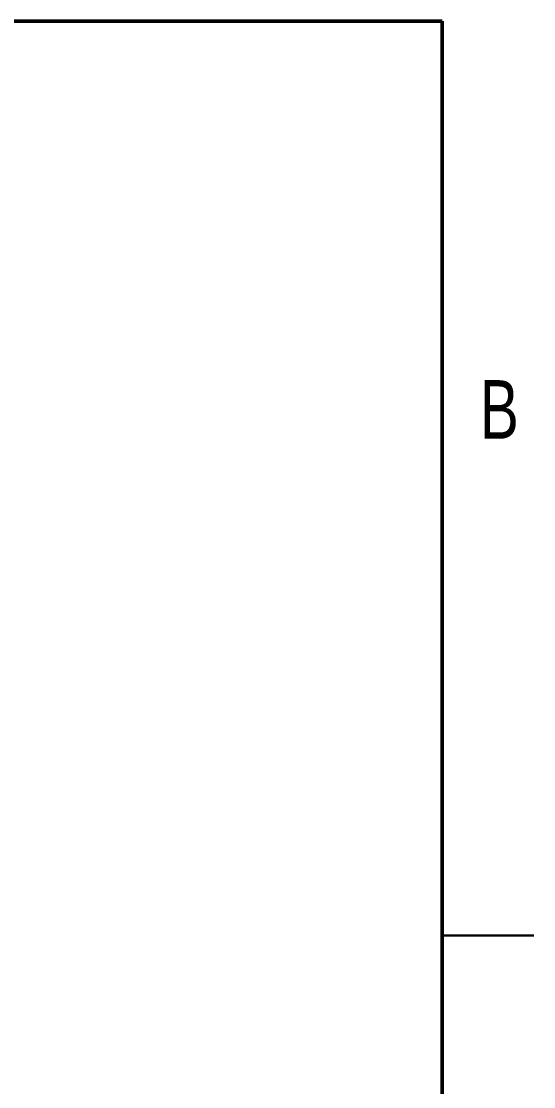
# Model space of a CAD drawing. Header units: millimetres. Extents: x 3 to 276, y 3 to 213.
# Drawn here: x 222.9 to 276.2, y 92.2 to 203.2 of the extents above; entities that cross this region are included whole.
import ezdxf

# ---------------------------------------------------------------- set-up
doc = ezdxf.new("R2010")
doc.units = ezdxf.units.MM
doc.styles.add('SLDTEXTSTYLE0', font='TXT', dxfattribs={"width": 0.75})

msp = doc.modelspace()

# ---------------------------------------------------------------- linework, layer by layer
at = {"color": 7, "linetype": 'Continuous', "lineweight": 50}
for p, q in [((12.7, 203.2), (266.7, 203.2)), ((266.7, 203.2), (266.7, 12.7))]:
    msp.add_line(p, q, dxfattribs=at)
at = {"color": 7, "linetype": 'Continuous', "lineweight": 25}
for p, q in [((276.23, 107.95), (266.7, 107.95)), ((266.7, 107.95), (276.23, 107.95))]:
    msp.add_line(p, q, dxfattribs=at)

# ---------------------------------------------------------------- texts
at = {"color": 7, "linetype": 'Continuous', "lineweight": 0, "insert": (272.65, 165.81), "char_height": 6.1, "attachment_point": 2, "style": 'SLDTEXTSTYLE0'}
msp.add_mtext('B', dxfattribs=at)

doc.saveas('drawing.dxf')
